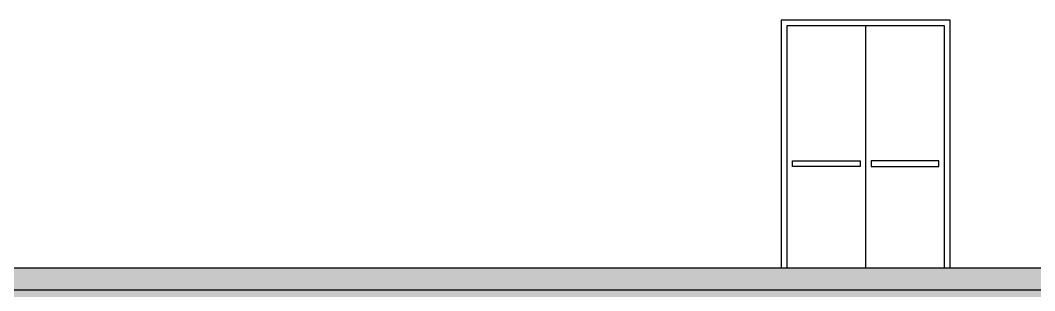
# Model space of a CAD drawing. Header units: centimetres. Extents: x 77182 to 116086, y 20619 to 33555.
# Drawn here: x 100065 to 100965, y 21920 to 22160 of the extents above; entities that cross this region are included whole.
import ezdxf

# ---------------------------------------------------------------- set-up
doc = ezdxf.new("R2010")
doc.units = ezdxf.units.CM
doc.header["$LTSCALE"] = 100
for name, color, linetype in [('A-ELEV-03', 251, 'Continuous'), ('S-CONC', 5, 'Continuous'), ('S-HTCH', 8, 'Continuous')]:
    doc.layers.add(name, color=color, linetype=linetype)

msp = doc.modelspace()

# ---------------------------------------------------------------- hatches: boundary and pattern name
at = {"layer": 'S-HTCH'}
h = msp.add_hatch(dxfattribs=at)
h.set_pattern_fill('ANSI33', color=256, style=0)
h.set_pattern_definition([(45, (84445.261, 23206.629), (-4.490128, 4.490128), []), (45, (84449.7513, 23206.629), (-4.490128, 4.490128), [3.175, -1.5875])])
h.paths.add_polyline_path([(109909.7, 21920.39), (109909.7, 21940.39), (94019.7, 21940.39), (94019.7, 21920.39)])
h.paths.add_polyline_path([(109909.7, 21940.39), (109909.7, 21920.39), (111808.2, 21920.39), (111808.2, 21940.39)])
h = msp.add_hatch(dxfattribs=at)
h.set_pattern_fill('AR-CONC', color=256, scale=0.1, style=0)
h.set_pattern_definition([(50, (-37297.674, 23541.89), (18.2184669, -1.5939086), [1.905, -20.955]), (355, (-37297.674, 23541.89), (-3.5243421, 19.1056845), [1.524, -16.7640584]), (100.451445, (-37296.156, 23541.757), (14.6941247, 17.5117752), [1.6190009, -17.8090245]), (46.1842, (-37297.674, 23546.97), (27.107904, -4.2042328), [2.8575, -31.4325]), (96.635558, (-37295.415, 23546.62), (23.7404134, 24.7426125), [2.4285023, -26.713561]), (351.184151, (-37297.674, 23546.97), (23.7404134, 24.7426125), [2.2859967, -25.145973]), (21, (-37295.134, 23545.7), (15.1614391, -10.2265198), [1.905, -20.955]), (326, (-37295.134, 23545.7), (6.1802028, 18.4187966), [1.524, -16.764]), (71.451445, (-37293.87, 23544.848), (21.341642, 8.1922769), [1.6190009, -17.8089938]), (37.5, (-37297.674, 23541.89), (0.30886033, 8.4555039), [0, -16.5608, 0, -17.018, 0, -16.8275]), (7.5, (-37297.674, 23541.89), (6.68196625, 10.0180575), [0, -9.7028, 0, -16.1798, 0, -6.4135]), (327.5, (-37303.3384, 23541.89), (13.55905952, -0.5728744), [0, -6.35, 0, -19.812, 0, -26.289]), (317.5, (-37305.878, 23541.89), (14.8129181, 2.5426491), [0, -8.255, 0, -13.1572, 0, -18.669])])
h.paths.add_polyline_path([(111782.7, 21920.39), (94019.7, 21920.39), (94019.7, 21910.39), (111782.7, 21910.39)])

# ---------------------------------------------------------------- linework, layer by layer
at = {"layer": 'A-ELEV-03'}
msp.add_line((100814.7, 22155.39), (100814.7, 21940.39), dxfattribs=at)
for points in [[(100889.7, 21940.39), (100889.7, 22160.39), (100739.7, 22160.39), (100739.7, 21940.39)], [(100884.7, 21940.39), (100884.7, 22155.39), (100744.7, 22155.39), (100744.7, 21940.39)]]:
    msp.add_lwpolyline(points, dxfattribs=at)
for points in [[(100809.7, 22030.39), (100749.7, 22030.39), (100749.7, 22035.39), (100809.7, 22035.39)], [(100819.7, 22030.39), (100879.7, 22030.39), (100879.7, 22035.39), (100819.7, 22035.39)]]:
    msp.add_lwpolyline(points, close=True, dxfattribs=at)
at = {"layer": 'S-CONC'}
msp.add_lwpolyline([(109909.7, 21920.39), (94019.7, 21920.39), (94019.7, 21940.39), (109909.7, 21940.39)], dxfattribs=at)

doc.saveas('drawing.dxf')
